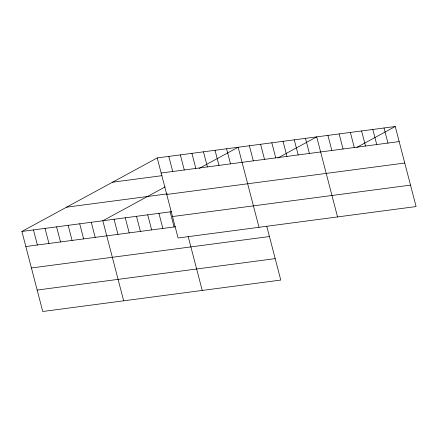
<?xml version="1.0" encoding="UTF-8"?>
<svg xmlns="http://www.w3.org/2000/svg" width="438" height="438" viewBox="0 0 438 438"><rect width="100%" height="100%" fill="white"/><g stroke="black" fill="none" stroke-linecap="round" stroke-linejoin="round"><path stroke-width="0.66" d="M266.808 226.451L280.774 280.068L42.754 311.495L21.9 231.445L157.226 157.932L395.246 126.505L416.1 206.555L178.08 237.987L157.226 157.932M165.181 186.889L102.826 220.757L123.68 300.807M199.219 168.395L238.152 147.25L259.006 227.3M277.769 158.025L316.701 136.875L337.55 216.93M356.888 147.343L395.246 126.505M161.157 173.021L399.177 141.589M112.566 182.192L162.022 175.66M66.56 207.185L167.289 193.886M166.741 194.456L404.761 163.029M21.9 231.445L171.472 211.691M172.495 216.547L410.515 185.115M25.831 246.528L175.403 226.78M31.416 267.968L269.436 236.536M37.17 290.055L275.19 258.628M384.027 127.989L387.959 143.073M372.804 129.467L376.735 144.551M361.585 130.951L365.516 146.035M350.362 132.429L354.293 147.518M339.143 133.913L343.074 148.997M327.92 135.397L331.851 150.48M305.478 138.359L309.409 153.442M294.259 139.837L298.19 154.926M283.036 141.321L286.967 156.404M271.817 142.804L275.748 157.888M260.594 144.283L264.525 159.372M249.375 145.766L253.306 160.85M226.594 148.772L230.519 163.861M215.031 150.3L218.962 165.383M203.473 151.827L207.398 166.911M191.91 153.355L195.841 168.438M180.346 154.882L184.278 169.966M168.789 156.41L172.714 171.493M188.094 236.191L202.225 290.438M170.152 211.866L174.083 226.955M158.934 213.35L162.859 228.433M147.71 214.834L151.641 229.917M136.492 216.312L140.417 231.395M125.268 217.796L129.199 232.879M114.05 219.274L117.975 234.363M91.268 222.285L95.194 237.369M79.705 223.813L83.636 238.896M68.142 225.34L72.073 240.424M56.584 226.862L60.515 241.951M45.021 228.39L48.952 243.473M33.463 229.917L37.389 245.001"/></g></svg>
